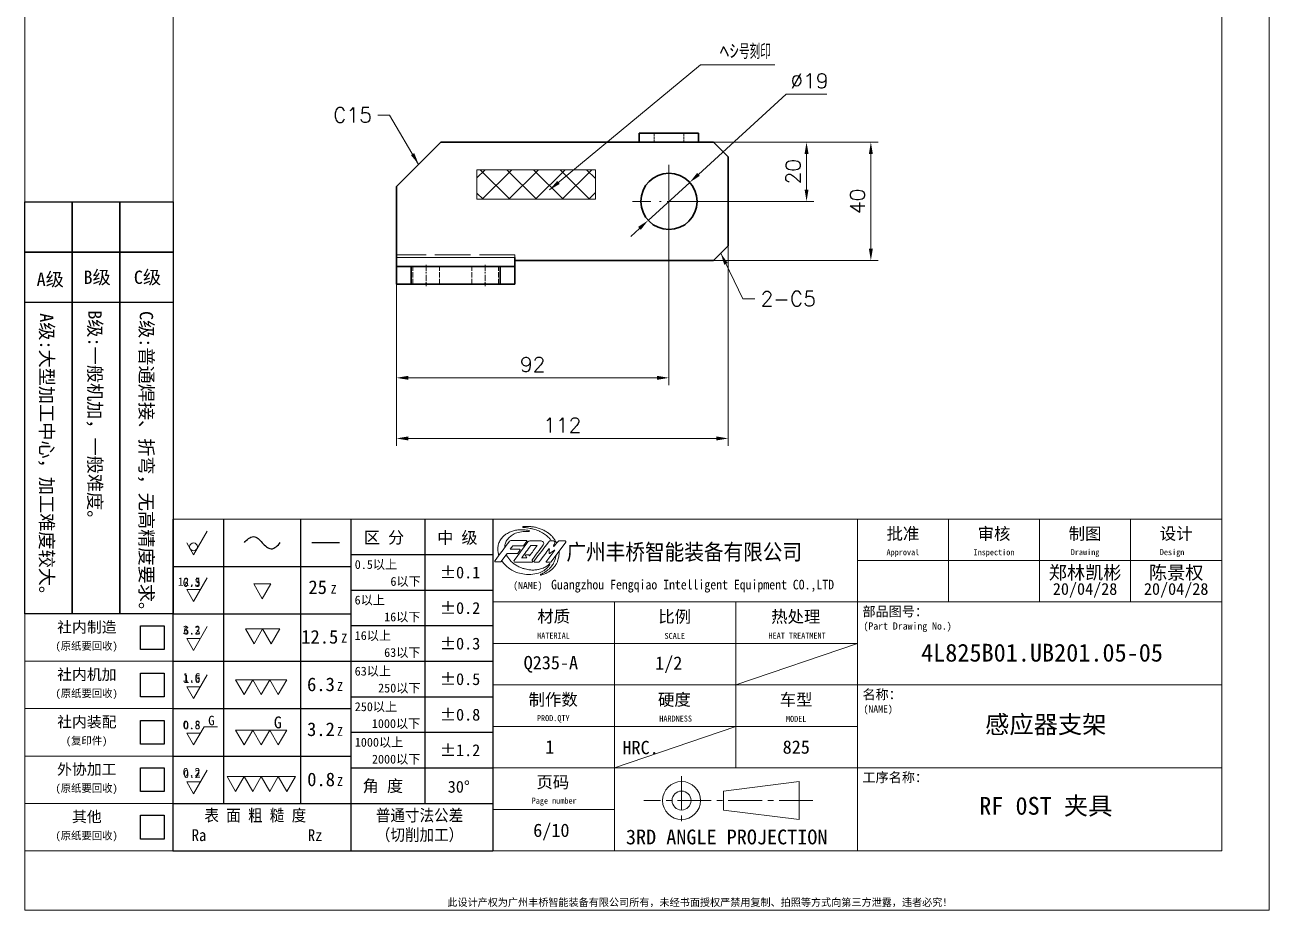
# Model space of a CAD drawing. Header units: millimetres. Extents: x -162325 to -83245, y 277409 to 326486.
# Drawn here: x -156467.3 to -156047.3, y 301295.9 to 301594.7 of the extents above; entities that cross this region are included whole.
import ezdxf
from ezdxf.enums import TextEntityAlignment as Align

# ---------------------------------------------------------------- set-up
doc = ezdxf.new("R2010")
doc.units = ezdxf.units.MM
for name, pattern in [('CENTER2', [28.575, 19.05, -3.175, 3.175, -3.175]), ('DASHDOT', [18.5, 12, -3, 0.5, -3]), ('DASHED', [15, 12, -3]), ('DASHED2', [9.525, 6.35, -3.175])]:
    doc.linetypes.add(name, pattern=pattern)
for name, color, linetype, lineweight in [('\\M+1907D\\M+19867', 130, 'Continuous', 13), ('A4', 3, 'Continuous', 20), ('中心线', 2, 'CENTER2', 13), ('图框', 7, 'Continuous', 20), ('尺寸线', 3, 'Continuous', 13), ('文字', 1, 'Continuous', 13), ('细实线', 4, 'Continuous', 25), ('虚线', 2, 'DASHED2', 25)]:
    doc.layers.add(name, color=color, linetype=linetype, lineweight=lineweight)
doc.layers.add('MARK', color=7, linetype='Continuous')
doc.styles.add('CH-1', font='')
doc.styles.add('MX_NOTE_STANDARD', font='txt.shx', dxfattribs={"bigfont": 'extfont.shx'})
doc.styles.get("Standard").update_dxf_attribs({"font": 'txt', "bigfont": 'gbcbig.shx'})
doc.styles.get('CH-1').set_extended_font_data('SimSun')
doc.dimstyles.new('副本02', dxfattribs={"dimscale": 2, "dimtxt": 2.5, "dimasz": 2, "dimexe": 1.25, "dimexo": 0, "dimgap": 1, "dimtad": 1, "dimdsep": 46, "dimtxsty": 'Standard', "dimcen": 0.5, "dimclrd": 3, "dimclre": 3, "dimclrt": 1, "dimadec": 1, "dimazin": 2, "dimtfac": 1, "dimtmove": 0, "dimatfit": 3, "dimfxl": 0, "dimtolj": 1, "dimlwd": -1, "dimlwe": -1, "dimarcsym": 0})
doc.dimstyles.new('副本02$3', dxfattribs={"dimscale": 2, "dimtxt": 2.5, "dimasz": 2, "dimexe": 1.25, "dimexo": 0, "dimgap": 1, "dimtad": 1, "dimtoh": 1, "dimdsep": 46, "dimtxsty": 'Standard', "dimcen": 0.5, "dimclrd": 3, "dimclre": 3, "dimclrt": 1, "dimadec": 1, "dimazin": 2, "dimtfac": 1, "dimtmove": 0, "dimatfit": 3, "dimfxl": 0, "dimtolj": 1, "dimlwd": -1, "dimlwe": -1, "dimarcsym": 0})

# ---------------------------------------------------------------- blocks, each defined once
blk = doc.blocks.new('A$C34C2392C')
at = {"linetype": 'CENTER2', "ltscale": 0.3}
for p, q in [((-5.53, 4.13), (-5.53, -4.13)), ((16.64, 0), (-11.88, 0))]:
    blk.add_line(p, q, dxfattribs=at)
for p, q in [((1.54, 1.6), (14.34, 3.2)), ((14.34, 3.2), (14.34, -3.2)), ((1.54, -1.6), (1.54, 1.6)), ((14.34, -3.2), (1.54, -1.6))]:
    blk.add_line(p, q)
for radius in [3.2, 1.6]:
    blk.add_arc((-5.53, 0), radius, 0, 359.9894)
blk = doc.blocks.new('A$C67844AE1')
for p, q in [((-492, 112), (0, 112)), ((-246, 112), (-246, -112)), ((-184.5, 112), (-184.5, 56)), ((-123, 112), (-123, 56)), ((-61.5, 112), (-61.5, 56)), ((0, -112), (0, 112)), ((-246, 84), (0, 84)), ((-492, 68), (-492, -112)), ((-492, 68), (-492, -112)), ((-492, -112), (-492, 68)), ((-492, 68), (-492, -112)), ((-492, 68), (-492, -112)), ((-492, 68), (-492, -112)), ((-492, 68), (-492, -112)), ((-492, 68), (-492, -112)), ((-492, 68), (-492, -112)), ((-492, -112), (-492, 68)), ((-492, 68), (-492, -112)), ((-492, 68), (-492, -112)), ((-492, 68), (-492, -112)), ((-492, 68), (-492, -112)), ((-492, 56), (0, 56)), ((-410, 56), (-410, -112)), ((-328, 56), (-328, -56)), ((-492, 28), (-246, 28)), ((-492, 0), (0, 0)), ((-492, -28), (-246, -28)), ((-492, -56), (0, -56)), ((-492, -84), (-410, -84)), ((-492, -112), (0, -112))]:
    blk.add_line(p, q)
at = {"color": 4, "ltscale": 0.5}
for p, q in [((-478.69, 93.94), (-480.4, 91.69)), ((-468.38, 96.54), (-477.68, 84.12)), ((-467.07, 97.19), (-459.37, 97.19)), ((-451.05, 97.21), (-453.64, 97.21)), ((-452.68, 83.09), (-442.89, 96.32)), ((-447.54, 97.19), (-443.33, 97.19)), ((-482.7, 88.42), (-486.55, 83.35)), ((-473.82, 90.78), (-475.13, 88.89)), ((-469.28, 85.77), (-472.57, 85.77)), ((-469.23, 85.85), (-470.11, 87.32)), ((-467.8, 87.76), (-469.94, 87.76)), ((-467.8, 87.76), (-467.42, 87.1)), ((-486.98, 83.13), (-490.13, 83.13)), ((-477.02, 82.81), (-465.96, 82.81)), ((-463.75, 82.81), (-461.35, 82.81))]:
    blk.add_line(p, q, dxfattribs=at)
for centre, radius, start, end in [((-479.96, 96.37), 1.09, 90, 143.21463), ((-478.65, 93.91), 0.0547, 90, 142.95764), ((-471.7, 94.51), 0.547, 270, 322.84702), ((-469.22, 97.24), 0.219, 322.84702, 90), ((-467.07, 95.55), 1.64, 90, 143.17909), ((-466.36, 94.15), 0.0547, 90, 143.28021), ((-462.24, 94.15), 0.0547, 323.81172, 90), ((-459.37, 95.55), 1.64, 323.50405, 90), ((-453.64, 96.66), 0.547, 90, 142.76053), ((-443.33, 96.64), 0.547, 323.51537, 90), ((-490.13, 83.68), 0.547, 143.21463, 270), ((-482.27, 88.08), 0.547, 90, 142.7804), ((-480.35, 91.65), 0.0547, 142.95764, 270), ((-477.02, 83.63), 0.821, 143.17909, 270), ((-472.57, 85.82), 0.0547, 143.28021, 270), ((-469.28, 85.82), 0.0547, 270, 30.87346), ((-467.37, 87.13), 0.0547, 209.84044, 323.81172), ((-454.06, 91.84), 0.137, 354.5829, 143.44023), ((-450.47, 90.95), 0.137, 323.3038, 127.26931), ((-486.98, 83.68), 0.547, 270, 322.7804), ((-463.75, 83.36), 0.547, 142.76053, 270), ((-461.35, 83.63), 0.821, 270, 323.34145), ((-455.78, 83.14), 0.274, 143.38703, 270), ((-453.12, 83.41), 0.547, 270, 323.51537)]:
    blk.add_arc(centre, radius, start, end, dxfattribs=at)
at = {"color": 3, "ltscale": 0.5}
for points, knots in [([(-488.04, 87.39), (-488.26, 88.17), (-488.62, 89.51), (-488.76, 91.4), (-488.68, 92.96), (-488.48, 94.48), (-488, 95.94), (-487.33, 97.33), (-486.52, 98.55), (-485.58, 99.92), (-484.11, 101.17), (-482.08, 102.53), (-479.62, 103.66), (-476.63, 104.53), (-473.49, 104.75), (-470.85, 104.68), (-469.01, 104.49), (-468.06, 104.35), (-467.6, 104.19), (-467.36, 104.11), (-467.38, 103.84), (-467.51, 103.6), (-467.67, 103.59), (-467.75, 103.59)], [0.033361, 0.033361, 0.033361, 0.033361, 0.471833, 0.793856, 1.06763, 1.327784, 1.632518, 1.904259, 2.171672, 2.434164, 2.811787, 3.221221, 3.771763, 4.287691, 4.918993, 5.487196, 5.736969, 5.935719, 6.004988, 6.011363, 6.068145, 6.111246, 6.151841, 6.151841, 6.151841, 6.151841]), ([(-467.75, 103.59), (-468.68, 103.59), (-471.11, 103.61), (-474.79, 103.2), (-478.26, 101.79), (-481.06, 99.79), (-482.97, 97.34), (-484.02, 94.85), (-483.98, 93.42), (-483.93, 92.89)], [0, 0, 0, 0, 0.511401, 1.333961, 2.006207, 2.544799, 3.201133, 3.690752, 3.982461, 3.982461, 3.982461, 3.982461]), ([(-471.87, 106.78), (-471.88, 106.81), (-471.89, 106.89), (-471.08, 106.94), (-470.13, 106.96), (-468.28, 106.92), (-466.29, 106.88), (-463.95, 106.66), (-461.43, 105.9), (-458.86, 105.11), (-456.84, 103.98), (-455.05, 102.78), (-453.35, 101.59), (-451.64, 99.9), (-450.32, 98.09), (-449.42, 96.69), (-449.1, 95.93), (-449.03, 95.74)], [0, 0, 0, 0, 0.013513, 0.041806, 0.340693, 0.661167, 1.001786, 1.450195, 1.93793, 2.441413, 2.919246, 3.201062, 3.624217, 4.053268, 4.510623, 4.853859, 4.962074, 4.962074, 4.962074, 4.962074]), ([(-453.89, 81.8), (-454.16, 81.48), (-455.09, 80.34), (-457.47, 79.09), (-460.29, 78.15), (-463.1, 77.56), (-465.75, 77.56), (-468.2, 77.74), (-470.34, 78.3), (-472.37, 78.87), (-474.59, 79.8), (-476.8, 81.11), (-479.03, 82.63), (-480.66, 84.59), (-482.11, 86.33), (-482.76, 87.47), (-483.04, 87.97)], [0, 0, 0, 0, 0.227272, 0.804496, 1.430419, 1.862632, 2.367125, 2.88024, 3.204387, 3.579335, 4.036384, 4.516387, 4.985288, 5.507707, 5.907232, 6.223175, 6.223175, 6.223175, 6.223175]), ([(-449.38, 87.54), (-449.46, 86.95), (-449.59, 86.05), (-449.95, 84.79), (-450.37, 83.78), (-450.81, 82.63), (-451.45, 81.57), (-452.25, 80.24), (-453.23, 79.21), (-454.33, 78.01), (-455.64, 77.09), (-456.98, 76.11), (-458.35, 75.36), (-459.16, 74.85), (-459.95, 74.68), (-459.94, 74.21), (-459.66, 74.19), (-459.5, 74.17)], [0.004933, 0.004933, 0.004933, 0.004933, 0.333622, 0.498315, 0.724349, 0.934741, 1.17012, 1.401267, 1.780901, 1.94954, 2.292483, 2.648069, 2.865789, 3.139575, 3.199954, 3.253921, 3.331828, 3.331828, 3.331828, 3.331828]), ([(-459.5, 74.17), (-459.15, 74.26), (-457.82, 74.59), (-455.91, 75.45), (-453.81, 76.77), (-452.04, 78.05), (-450.46, 79.78), (-449.21, 81.63), (-448.18, 83.92), (-447.35, 86.77), (-447.31, 89.06), (-447.29, 90.37)], [0, 0, 0, 0, 0.196818, 0.752706, 1.133972, 1.558354, 1.94217, 2.414014, 2.774875, 3.316286, 4.02771, 4.02771, 4.02771, 4.02771]), ([(-486.11, 83.93), (-485.59, 83.17), (-484.11, 80.96), (-480.4, 78.04), (-475.71, 75.67), (-470.4, 74.54), (-465.25, 74.57), (-460.35, 75.58), (-456.79, 77.65), (-454.68, 79.82), (-453.68, 81.05), (-453.44, 81.92), (-453.76, 82.01), (-453.85, 81.87), (-453.89, 81.8)], [0.008574, 0.008574, 0.008574, 0.008574, 0.511088, 1.461558, 2.551285, 3.372869, 4.408758, 5.360341, 6.07413, 6.646139, 6.965728, 7.014048, 7.055407, 7.097199, 7.097199, 7.097199, 7.097199])]:
    blk.add_open_spline(points, degree=3, knots=knots, dxfattribs=at)
blk.add_spline([(-471.87, 106.78), (-471.8, 106.48), (-471.33, 106.32), (-469.95, 106.19), (-468.71, 106.01), (-466.81, 105.67), (-464.7, 105.2), (-462.88, 104.66), (-461.09, 103.98), (-459.43, 103.08), (-457.89, 102.22), (-455.32, 100.34), (-454.15, 99.25), (-453.58, 98.66), (-452.29, 97.2)], degree=3, dxfattribs=at)
at = {"color": 4, "ltscale": 0.5}
for points, knots in [([(-480.84, 97.02), (-480.93, 96.9), (-481.02, 96.78), (-481.12, 96.65), (-484.27, 92.44), (-487.42, 88.22), (-490.57, 84.01)], [-0.084236, -0.084236, -0.084236, -0.084236, 0, 0, 0, 2.885251, 2.885251, 2.885251, 2.885251]), ([(-479.96, 97.46), (-479.82, 97.46), (-479.68, 97.46), (-479.54, 97.46), (-479.54, 97.46), (-479.54, 97.46), (-479.54, 97.46), (-476.38, 97.46), (-473.23, 97.46), (-470.08, 97.46), (-470.08, 97.46), (-470.08, 97.46), (-470.08, 97.46), (-469.79, 97.46), (-469.51, 97.46), (-469.22, 97.46)], [-0.077734, -0.077734, -0.077734, -0.077734, 0, 0, 0, 0, 0, 0, 1.729211, 1.729211, 1.729211, 1.729211, 1.729211, 1.729211, 1.885805, 1.885805, 1.885805, 1.885805]), ([(-471.7, 93.97), (-471.72, 93.97), (-471.75, 93.97), (-471.77, 93.97), (-471.77, 93.97), (-471.77, 93.97), (-471.77, 93.97), (-474.06, 93.97), (-476.36, 93.97), (-478.65, 93.97)], [-0.012966, -0.012966, -0.012966, -0.012966, 0, 0, 0, 0, 0, 0, 1.257183, 1.257183, 1.257183, 1.257183]), ([(-469.05, 97.11), (-469.2, 96.9), (-469.36, 96.7), (-469.52, 96.49), (-469.52, 96.49), (-469.52, 96.49), (-469.52, 96.49), (-470.05, 95.79), (-470.58, 95.09), (-471.11, 94.39), (-471.11, 94.39), (-471.11, 94.39), (-471.11, 94.39), (-471.16, 94.32), (-471.21, 94.25), (-471.26, 94.18)], [-0.1423966, -0.1423966, -0.1423966, -0.1423966, 0, 0, 0, 0, 0, 0, 0.4822707, 0.4822707, 0.4822707, 0.4822707, 0.4822707, 0.4822707, 0.529029, 0.529029, 0.529029, 0.529029]), ([(-454.08, 96.99), (-454.23, 96.79), (-454.39, 96.58), (-454.54, 96.38), (-457.68, 92.25), (-460.82, 88.12), (-463.96, 83.99), (-464.04, 83.89), (-464.11, 83.79), (-464.19, 83.69)], [-0.140102, -0.140102, -0.140102, -0.140102, 0, 0, 0, 2.844058, 2.844058, 2.844058, 2.913465, 2.913465, 2.913465, 2.913465]), ([(-451.05, 97.21), (-450.96, 97.2), (-450.76, 97.2), (-450.41, 97.03), (-450.21, 96.52), (-450.3, 95.87), (-450.55, 95.18), (-450.83, 94.49), (-451, 93.99), (-451.13, 93.7), (-451.11, 93.59), (-450.99, 93.55), (-450.82, 93.63), (-450.49, 93.98), (-449.97, 94.64), (-449.25, 95.48), (-448.57, 96.28), (-447.99, 96.81), (-447.66, 97.09), (-447.54, 97.19)], [0, 0, 0, 0, 0.047379, 0.11361, 0.198731, 0.32589, 0.467244, 0.599055, 0.733672, 0.758899, 0.77069, 0.790267, 0.820293, 0.867992, 1.054564, 1.278066, 1.476304, 1.62487, 1.711224, 1.711224, 1.711224, 1.711224]), ([(-469.94, 87.76), (-469.98, 87.77), (-470.04, 87.77), (-470.11, 87.72), (-470.16, 87.66), (-470.17, 87.58), (-470.16, 87.49), (-470.14, 87.4), (-470.13, 87.35), (-470.11, 87.32)], [0, 0, 0, 0, 0.0189462, 0.0330559, 0.0436533, 0.0575788, 0.0766083, 0.0956988, 0.1082528, 0.1082528, 0.1082528, 0.1082528]), ([(-456, 83.3), (-455.85, 83.49), (-455.71, 83.69), (-455.56, 83.88), (-455.56, 83.88), (-455.56, 83.88), (-455.56, 83.88), (-453.83, 86.21), (-452.09, 88.54), (-450.36, 90.87)], [-0.132838, -0.132838, -0.132838, -0.132838, 0, 0, 0, 0, 0, 0, 1.591518, 1.591518, 1.591518, 1.591518])]:
    blk.add_open_spline(points, degree=3, knots=knots, dxfattribs=at)
for points in [[(-466.4, 94.18), (-468.47, 91.41), (-470.54, 88.63), (-472.61, 85.86)], [(-462.19, 94.12), (-463.9, 91.78), (-465.62, 89.44), (-467.33, 87.1)], [(-466.36, 94.2), (-464.99, 94.2), (-463.61, 94.2), (-462.24, 94.2)], [(-458.05, 94.58), (-460.57, 91.18), (-463.09, 87.78), (-465.6, 84.38)], [(-476.05, 88.63), (-478.12, 88.63), (-480.19, 88.63), (-482.27, 88.63)], [(-474.4, 91.6), (-476.39, 91.6), (-478.37, 91.6), (-480.35, 91.6)], [(-454.17, 91.93), (-456.01, 89.44), (-457.9, 86.89), (-460.7, 83.14)], [(-454.14, 89.56), (-454.07, 90.32), (-454, 91.07), (-453.92, 91.83)], [(-453.14, 89.09), (-452.28, 89.74), (-451.41, 90.4), (-450.55, 91.06)], [(-455.78, 82.86), (-454.89, 82.86), (-454, 82.86), (-453.12, 82.86)]]:
    blk.add_open_spline(points, degree=3, dxfattribs=at)
for points in [[(-476.05, 88.63), (-475.64, 88.63), (-475.39, 88.67), (-475.28, 88.75), (-475.13, 88.89)], [(-473.82, 90.78), (-473.73, 90.98), (-473.72, 91.25), (-473.81, 91.45), (-473.97, 91.55), (-474.16, 91.58), (-474.4, 91.6)], [(-465.6, 84.38), (-465.63, 84.34), (-465.63, 84.25), (-465.53, 84.03), (-465.37, 83.78), (-465.15, 83.42), (-465.08, 83.29), (-465.14, 83.12), (-465.4, 82.96), (-465.69, 82.87), (-465.96, 82.81)], [(-454.14, 89.56), (-454.15, 89.22), (-454.12, 88.97), (-453.96, 88.83), (-453.76, 88.76), (-453.62, 88.78), (-453.43, 88.86), (-453.14, 89.09)]]:
    blk.add_spline(points, degree=3, dxfattribs=at)
at = {"layer": '细实线', "color": 0, "linetype": 'Continuous'}
for p, q in [((-492, 112), (-492, 56)), ((-492, 68), (-492, -112)), ((-492, 68), (-492, -112)), ((-492, 68), (-492, -112))]:
    blk.add_line(p, q, dxfattribs=at)
at = {"lineweight": 35, "xscale": 4, "yscale": 4, "zscale": 4}
blk.add_blockref('A$C34C2392C', (-342.56, -78.03), dxfattribs=at)
at = {"style": 'CH-1'}
for s, height, p in [('批准', 8.111, (-215.25, 102.29)), ('审核', 8.111, (-153.75, 102.29)), ('制图', 8.111, (-92.25, 102.29)), ('设计', 8.111, (-30.75, 102.29)), ('Approval', 4.055, (-215.25, 89.12)), ('Inspection', 4.055, (-153.75, 89.12)), ('Drawing', 4.055, (-92.25, 89.12)), ('Design  ', 4.055, (-30.75, 89.12)), ('比例', 8.111, (-369.33, 46.29)), ('MATERIAL', 4.056, (-451.13, 33.33)), ('SCALE', 4.055, (-369.28, 33.12)), ('制作数', 8.111, (-451.33, -9.71)), ('车型', 8.111, (-287.33, -9.71)), ('PROD.QTY', 4.055, (-451.28, -22.88)), ('MODEL', 4.055, (-287.28, -22.88)), ('3RD ANGLE PROJECTION', 10, (-334.19, -102.63))]:
    blk.add_text(s, height=height, dxfattribs=at).set_placement(p, align=Align.MIDDLE)
at = {"lineweight": 35, "style": 'CH-1'}
for s, height, p in [('(NAME)', 4.868, (-478.38, 64.74)), ('部品图号：', 6.489, (-242.53, 46.37)), ('(Part Drawing No.)', 4.8676, (-241.87, 37.35)), ('名称：', 6.489, (-242.53, -9.63)), ('(NAME)', 4.868, (-241.87, -18.65)), ('工序名称：', 6.489, (-242.53, -65.63))]:
    blk.add_text(s, height=height, dxfattribs=at).set_placement(p)
at = {"style": 'CH-1'}
blk.add_text('材质', height=8.111, dxfattribs=at).set_placement((-462.11, 42.24))
at = {"lineweight": 35, "style": 'CH-1'}
for s, height, p in [('热处理', 8.111, (-287.56, 46.27)), ('HEAT TREATMENT', 4.0553, (-286.66, 33.32)), ('硬度', 8.111, (-369.56, -9.73)), ('HARDNESS', 4.055, (-368.66, -22.68)), ('HRC.', 9, (-392.33, -42.26, -1000.32)), ('页码', 8.111, (-451.56, -65.73)), ('Page number', 4.0553, (-450.66, -78.68))]:
    blk.add_text(s, height=height, dxfattribs=at).set_placement(p, align=Align.MIDDLE)
at = {"layer": 'MARK', "style": 'CH-1', "width": 0.9}
blk.add_text('广州丰桥智能装备有限公司', height=10.8, dxfattribs=at).set_placement((-442.41, 84.37))
at = {"layer": 'MARK', "insert": (-452.72, 70.99), "char_height": 6.5, "width": 556.9513, "attachment_point": 1, "style": 'CH-1'}
blk.add_mtext('{\\W0.9;Guangzhou Fengqiao Intelligent Equipment CO.,LTD}', dxfattribs=at)
blk = doc.blocks.new('A$C32AF00EF')
for p, q in [((0, 0), (2.89, 5)), ((-1.44, 2.5), (0, 0))]:
    blk.add_line(p, q)
blk.add_circle((0, 1.67), 0.833)
blk = doc.blocks.new('A$C553B2148')
for p, q in [((1.44, 0), (-1.44, 0)), ((-1.44, 0), (0, -2.5)), ((0, -2.5), (2.89, 2.5))]:
    blk.add_line(p, q)
at = {"style": 'MX_NOTE_STANDARD'}
blk.add_attdef('12.5', text='', height=1.75, dxfattribs=at).set_placement((1.44, 0.28), align=Align.BOTTOM_RIGHT)
blk = doc.blocks.new('A$C1377093C')
for p, q in [((0, 0), (-1.44, 2.5)), ((-1.44, 2.5), (1.44, 2.5)), ((1.44, 2.5), (0, 0))]:
    blk.add_line(p, q)
blk = doc.blocks.new('A$C6D2D6B6B')
for p, q in [((0, 0), (-1.44, 2.5)), ((-1.44, 2.5), (1.44, 2.5)), ((1.44, 2.5), (0, 0)), ((1.44, 2.5), (4.33, 2.5)), ((2.89, 0), (1.44, 2.5)), ((4.33, 2.5), (2.89, 0))]:
    blk.add_line(p, q)
blk = doc.blocks.new('A$C62DD302B')
for p, q in [((-2.89, 0), (-4.33, 2.5)), ((-4.33, 2.5), (-1.44, 2.5)), ((-1.44, 2.5), (-2.89, 0)), ((-1.44, 2.5), (1.44, 2.5)), ((0, 0), (-1.44, 2.5)), ((1.44, 2.5), (0, 0)), ((2.89, 0), (1.44, 2.5)), ((1.44, 2.5), (4.33, 2.5)), ((4.33, 2.5), (2.89, 0))]:
    blk.add_line(p, q)
blk = doc.blocks.new('A$C077E39D2')
for p, q in [((-4.33, -2.5), (-5.77, 0)), ((-5.77, 0), (-2.89, 0)), ((-2.89, 0), (-4.33, -2.5)), ((-2.89, 0), (0, 0)), ((-1.44, -2.5), (-2.89, 0)), ((0, 0), (-1.44, -2.5)), ((1.44, -2.5), (0, 0)), ((0, 0), (2.89, 0)), ((2.89, 0), (1.44, -2.5)), ((4.33, -2.5), (2.89, 0)), ((2.89, 0), (5.77, 0)), ((5.77, 0), (4.33, -2.5))]:
    blk.add_line(p, q)
blk = doc.blocks.new('A$C09D43E00')
for p, q in [((0, 0), (1.78, 3.08)), ((1.78, 3.08), (4.07, 3.08)), ((1.15, 2), (-1.15, 2)), ((-1.15, 2), (0, 0))]:
    blk.add_line(p, q)
at = {"style": 'MX_NOTE_STANDARD'}
blk.add_attdef('12.5', text='', height=1.4, dxfattribs=at).set_placement((1.15, 2.22), align=Align.BOTTOM_RIGHT)
at = {"layer": '细实线', "color": 0, "style": 'CH-1'}
blk.add_text('G', height=1.6, dxfattribs=at).set_placement((2.47, 3.33))
blk = doc.blocks.new('A$C339E5D7D')
for p, q in [((-2.89, 0), (-4.33, 2.5)), ((-4.33, 2.5), (-1.44, 2.5)), ((-1.44, 2.5), (-2.89, 0)), ((-1.44, 2.5), (1.44, 2.5)), ((0, 0), (-1.44, 2.5)), ((1.44, 2.5), (0, 0)), ((2.89, 0), (1.44, 2.5)), ((1.44, 2.5), (4.33, 2.5)), ((4.33, 2.5), (2.89, 0))]:
    blk.add_line(p, q)
at = {"layer": '细实线', "color": 0, "style": 'CH-1'}
blk.add_text('G', height=2, dxfattribs=at).set_placement((2.13, 2.81))
blk = doc.blocks.new('54')
for p, q in [((5360.79, 6053.19), (5468.79, 6053.19)), ((5468.79, 6047.19), (5468.79, 5957.19)), ((5468.79, 6047.19), (5468.79, 5957.19)), ((5468.79, 5957.19), (5468.79, 6047.19)), ((5468.79, 6047.19), (5468.79, 5957.19)), ((5468.79, 6047.19), (5468.79, 5957.19)), ((5468.79, 6047.19), (5468.79, 5957.19)), ((5468.79, 6047.19), (5468.79, 5957.19)), ((5468.79, 6047.19), (5468.79, 5957.19)), ((5468.79, 6047.19), (5468.79, 5957.19)), ((5468.79, 5957.19), (5468.79, 6047.19)), ((5468.79, 6047.19), (5468.79, 5957.19)), ((5468.79, 6047.19), (5468.79, 5957.19)), ((5468.79, 6047.19), (5468.79, 5957.19)), ((5468.79, 6047.19), (5468.79, 5957.19))]:
    blk.add_line(p, q)
at = {"layer": '细实线', "color": 0, "linetype": 'Continuous'}
for p, q in [((5360.79, 6053.19), (5360.79, 5941.19)), ((5377.79, 6053.19), (5377.79, 5957.19)), ((5403.79, 6053.19), (5403.79, 5957.19)), ((5420.79, 6053.19), (5420.79, 5941.19)), ((5445.79, 6053.19), (5445.79, 5957.19)), ((5468.79, 6053.19), (5468.79, 5941.19)), ((5407.7, 6045.29), (5417.04, 6045.29)), ((5468.79, 6047.19), (5468.79, 5957.19)), ((5468.79, 6047.19), (5468.79, 5957.19)), ((5468.79, 6047.19), (5468.79, 5957.19)), ((5420.79, 6041.19), (5468.79, 6041.19)), ((5360.79, 6037.19), (5420.79, 6037.19)), ((5420.79, 6029.19), (5468.79, 6029.19)), ((5360.79, 6021.19), (5420.79, 6021.19)), ((5420.79, 6017.19), (5468.79, 6017.19)), ((5360.79, 6005.19), (5420.79, 6005.19)), ((5420.79, 6005.19), (5468.79, 6005.19)), ((5420.79, 5993.19), (5468.79, 5993.19)), ((5360.79, 5989.19), (5420.79, 5989.19)), ((5420.79, 5981.19), (5468.79, 5981.19)), ((5360.79, 5973.19), (5420.79, 5973.19)), ((5420.79, 5969.19), (5468.79, 5969.19)), ((5360.79, 5957.19), (5468.79, 5957.19)), ((5360.79, 5957.19), (5468.79, 5957.19)), ((5360.79, 5941.19), (5468.79, 5941.19))]:
    blk.add_line(p, q, dxfattribs=at)
at = {"layer": '细实线', "color": 0, "linetype": 'Continuous', "start_tangent": (0.606347, 0.7952), "end_tangent": (0.584547, 0.81136)}
blk.add_spline([(5384.88, 6045.23), (5386.3, 6046.61), (5387.98, 6047.24), (5389.51, 6046.59), (5390.93, 6045.19), (5392.37, 6043.78), (5393.91, 6043.13), (5395.61, 6043.82), (5397.01, 6045.27)], degree=3, dxfattribs=at)
for name, p, xscale, yscale, zscale in [('A$C32AF00EF', (5367.73, 6041.13), 1.600000000000364, 1.600000000000364, 1.600000000000364), ('A$C1377093C', (5390.94, 6026.26), 2, 2, 2), ('A$C6D2D6B6B', (5388.15, 6011.08), 2, 2, 2), ('A$C62DD302B', (5390.57, 5993.94), 2, 2, 2), ('A$C077E39D2', (5390.57, 5966.26), 2, 2, 2)]:
    blk.add_blockref(name, p, dxfattribs=dict(xscale=xscale, yscale=yscale, zscale=zscale))
ref = blk.add_blockref('A$C553B2148', (5367.73, 6029.35), dxfattribs=dict(xscale=1.600000000000364, yscale=1.600000000000364, zscale=1.600000000000364))
ref.add_attrib('12.5', '12.5', dxfattribs={"height": 2.8, "style": 'CH-1'}).set_placement((5370.04, 6029.8), align=Align.BOTTOM_RIGHT)
ref = blk.add_blockref('A$C553B2148', (5367.73, 6012.86), dxfattribs=dict(xscale=1.600000000000364, yscale=1.600000000000364, zscale=1.600000000000364))
ref.add_attrib('12.5', '6.3', dxfattribs={"height": 2.8, "style": 'CH-1'}).set_placement((5370.04, 6013.31), align=Align.BOTTOM_RIGHT)
ref = blk.add_blockref('A$C553B2148', (5367.73, 5996.56), dxfattribs=dict(xscale=1.600000000000364, yscale=1.600000000000364, zscale=1.600000000000364))
ref.add_attrib('12.5', '1.6', dxfattribs={"height": 2.8, "style": 'CH-1'}).set_placement((5370.04, 5997.01), align=Align.BOTTOM_RIGHT)
at = {"lineweight": 35}
ref = blk.add_blockref('A$C09D43E00', (5367.73, 5976.92), dxfattribs=dict(at, xscale=2, yscale=2, zscale=2))
ref.add_attrib('12.5', '0.8', dxfattribs={"height": 2.8, "style": 'CH-1'}).set_placement((5370.04, 5981.37), align=Align.BOTTOM_RIGHT)
at = {"lineweight": 35, "xscale": 2, "yscale": 2, "zscale": 2}
blk.add_blockref('A$C339E5D7D', (5390.57, 5976.92), dxfattribs=at)
ref = blk.add_blockref('A$C553B2148', (5367.73, 5964.47), dxfattribs=dict(xscale=1.600000000000364, yscale=1.600000000000364, zscale=1.600000000000364))
ref.add_attrib('12.5', '0.2', dxfattribs={"height": 2.8, "style": 'CH-1'}).set_placement((5370.04, 5964.92), align=Align.BOTTOM_RIGHT)
at = {"style": 'CH-1', "width": 0.9}
for s, p in [('表 面 粗 糙 度', (5388.59, 5953.25)), ('普通寸法公差', (5444.02, 5953.25)), ('Ra              Rz', (5389.17, 5946.45)), ('（切削加工）', (5444.02, 5946.67))]:
    blk.add_text(s, height=4, dxfattribs=at).set_placement(p, align=Align.MIDDLE)
at = {"layer": '细实线', "color": 0, "style": 'CH-1'}
for s, height, p in [('区 分', 4, (5432.03, 6046.97)), ('中 级', 4, (5456.79, 6046.97)), ('0.5以上', 3, (5429.3, 6037.89)), ('6以下', 3, (5439.3, 6032.14)), ('6以上', 3, (5427.22, 6025.89)), ('16以下', 3, (5438.2, 6020.14)), ('16以上', 3, (5428.26, 6013.89)), ('63以下', 3, (5438.2, 6008.14)), ('63以上', 3, (5428.26, 6001.89)), ('250以下', 3, (5437.19, 5996.14)), ('250以上', 3, (5429.3, 5989.89)), ('1000以下', 3, (5436.08, 5984.14)), ('1000以上', 3, (5430.33, 5977.89)), ('2000以下', 3, (5436.13, 5972.14)), ('角 度', 4, (5431.63, 5963.15))]:
    blk.add_text(s, height=height, dxfattribs=at).set_placement(p, align=Align.MIDDLE)
for s, height, p in [('%%P0.1', 4, (5450.91, 6033.15)), ('6.3', 2.944, (5364.07, 6030.28)), ('25', 4.6, (5406.51, 6027.88)), ('Z', 3, (5414, 6027.96)), ('%%P0.2', 4, (5450.91, 6021.15)), ('3.2', 2.944, (5364.07, 6014.28)), ('12.5', 4.6, (5404.08, 6011.13)), ('Z', 3, (5417.58, 6011.47)), ('%%P0.3', 4, (5450.91, 6009.15)), ('1.6', 2.944, (5364.07, 5998.28)), ('6.3', 4.6, (5406.05, 5995.09)), ('Z', 3, (5416.15, 5995.17)), ('%%P0.5', 4, (5450.91, 5997.15)), ('%%P0.8', 4, (5450.91, 5985.15)), ('0.8', 2.944, (5364.07, 5982.28)), ('3.2', 4.6, (5406.05, 5979.93)), ('Z', 3, (5416.15, 5980.01)), ('%%P1.2', 4, (5450.91, 5973.15)), ('0.2', 2.944, (5364.07, 5966.28)), ('0.8', 4.6, (5406.1, 5963)), ('Z', 3, (5416.15, 5963.08)), ('30°', 4, (5453.55, 5960.81))]:
    blk.add_text(s, height=height, dxfattribs=at).set_placement(p)
blk = doc.blocks.new('fenlei')
at = {"layer": '图框'}
for points in [[(-25, 32), (0, 32), (0, 40), (-25, 40)], [(-25, 24), (0, 24), (0, 32), (-25, 32)], [(-25, 16), (0, 16), (0, 24), (-25, 24)], [(-25, 8), (0, 8), (0, 16), (-25, 16)], [(-25, 0), (0, 0), (0, 8), (-25, 8)]]:
    blk.add_lwpolyline(points, close=True, dxfattribs=at)
at = {"layer": '细实线'}
for points in [[(-5.5, 38), (-1.5, 38), (-1.5, 34), (-5.5, 34)], [(-5.5, 30), (-1.5, 30), (-1.5, 26), (-5.5, 26)], [(-5.5, 22), (-1.5, 22), (-1.5, 18), (-5.5, 18)], [(-5.5, 14), (-1.5, 14), (-1.5, 10), (-5.5, 10)], [(-5.5, 6), (-1.5, 6), (-1.5, 2), (-5.5, 2)]]:
    blk.add_lwpolyline(points, close=True, dxfattribs=at)
at = {"style": 'CH-1'}
for s, height, p in [('社内制造', 1.836, (-14.54, 37.8)), ('(原纸要回收)', 1.285, (-14.58, 34.52)), ('社内机加', 1.836, (-14.54, 29.8)), ('(原纸要回收)', 1.285, (-14.58, 26.52)), ('社内装配', 1.836, (-14.54, 21.8)), ('(复印件)', 1.285, (-14.58, 18.52)), ('外协加工', 1.836, (-14.54, 13.8)), ('(原纸要回收)', 1.285, (-14.58, 10.52)), ('其他', 1.836, (-14.54, 5.8)), ('(原纸要回收)', 1.285, (-14.58, 2.52))]:
    blk.add_text(s, height=height, dxfattribs=at).set_placement(p, align=Align.MIDDLE)
blk = doc.blocks.new('机加分类')
at = {"layer": '细实线'}
for p, q in [((-94, -8.5), (-94, 0)), ((-94, 0), (-86, 0)), ((-86, -8.5), (-86, 0)), ((-86, 0), (-78, 0)), ((-86, 0), (-86, -8.5)), ((-78, -8.5), (-78, 0)), ((-78, 0), (-69, 0)), ((-78, 0), (-78, -8.5)), ((-69, 0), (-69, -8.5)), ((-86, -8.5), (-94, -8.5)), ((-94, -17), (-94, -8.5)), ((-94, -8.5), (-86, -8.5)), ((-78, -8.5), (-86, -8.5)), ((-86, -17), (-86, -8.5)), ((-86, -8.5), (-78, -8.5)), ((-86, -8.5), (-86, -17)), ((-69, -8.5), (-78, -8.5)), ((-78, -17), (-78, -8.5)), ((-78, -8.5), (-69, -8.5)), ((-78, -8.5), (-78, -17)), ((-69, -8.5), (-69, -17)), ((-86, -17), (-94, -17)), ((-94, -69.55), (-94, -17)), ((-78, -17), (-86, -17)), ((-86, -69.55), (-86, -17)), ((-86, -17), (-86, -69.55)), ((-69, -17), (-78, -17)), ((-78, -69.55), (-78, -17)), ((-78, -17), (-78, -69.55)), ((-69, -17), (-69, -69.55)), ((-86, -69.55), (-94, -69.55)), ((-78, -69.55), (-86, -69.55)), ((-69, -69.55), (-78, -69.55))]:
    blk.add_line(p, q, dxfattribs=at)
at = {"layer": '文字', "color": 1, "linetype": 'Continuous', "style": 'CH-1'}
blk.add_text('A级', height=2.25, dxfattribs=at).set_placement((-89.72, -14.22, -250.08), align=Align.CENTER)
for s, p in [('B级', (-81.81, -12.71, -250.08)), ('C级', (-73.31, -12.71, -250.08))]:
    blk.add_text(s, height=2.25, dxfattribs=at).set_placement(p, align=Align.MIDDLE)
for s, p in [('A级:大型加工中心，加工难度较大。', (-90.3, -43.36)), ('B级:一般机加，一般难度。', (-82.16, -36.72)), ('C级:普通焊接、折弯，无高精度要求。', (-73.47, -44.53))]:
    blk.add_text(s, height=2.25, rotation=270, dxfattribs=at).set_placement(p, align=Align.MIDDLE)
blk = doc.blocks.new('1比1 竖框')
at = {"layer": '图框'}
for p, q in [((0, 0), (0, 297)), ((210, 297), (210, 0)), ((25, 10), (25, 289)), ((202, 289), (202, 10)), ((30.07, 10), (202, 10)), ((210, 0), (0, 0))]:
    blk.add_line(p, q, dxfattribs=at)
blk.add_blockref('机加分类', (94, 119.55))
for name, p, xscale, yscale, zscale in [('54', (-2655.4, -2960.59), 0.5, 0.5, 0.5), ('A$C67844AE1', (202, 38), 0.25, 0.25, 0.25)]:
    blk.add_blockref(name, p, dxfattribs=dict(at, xscale=xscale, yscale=yscale, zscale=zscale))
blk.add_blockref('fenlei', (25, 10), dxfattribs=at)
at = {"layer": '图框', "insert": (113.5, 0.5), "char_height": 1.25, "width": 177, "attachment_point": 8}
blk.add_mtext('{\\fSimSun|b1|i0|c134|p2;此设计产权为广州丰桥智能装备有限公司所有，未经书面授权严禁用复制、拍照等方式向第三方泄露，违者必究!}', dxfattribs=at)
blk = doc.blocks.new('*D380')
at = {"layer": 'Defpoints', "color": 0, "transparency": 16777216}
for p in [(-156229.9, 301535.16), (-156341.9, 301528.16), (-156229.9, 301455.14)]:
    blk.add_point(p, dxfattribs=at)
at = {"layer": '尺寸线', "color": 3, "transparency": 16777216}
for p, q in [((-156229.9, 301535.16), (-156229.9, 301452.64)), ((-156341.9, 301528.16), (-156341.9, 301452.64)), ((-156337.9, 301455.14), (-156233.9, 301455.14))]:
    blk.add_line(p, q, dxfattribs=at)
for points in [[(-156337.9, 301455.81), (-156337.9, 301454.47), (-156341.9, 301455.14)], [(-156233.9, 301455.81), (-156233.9, 301454.47), (-156229.9, 301455.14)]]:
    blk.add_solid(points, dxfattribs=at)
at = {"layer": '尺寸线', "color": 1, "transparency": 16777216, "insert": (-156285.9, 301459.64), "char_height": 5, "attachment_point": 5}
blk.add_mtext('\\A1;112', dxfattribs=at)
blk = doc.blocks.new('*D381')
at = {"layer": 'Defpoints', "color": 0, "transparency": 16777216}
for p in [(-156249.9, 301535.16), (-156341.9, 301532.16), (-156341.9, 301475.6)]:
    blk.add_point(p, dxfattribs=at)
at = {"layer": '尺寸线', "color": 3, "transparency": 16777216}
for p, q in [((-156249.9, 301535.16), (-156249.9, 301473.1)), ((-156341.9, 301532.16), (-156341.9, 301473.1)), ((-156253.9, 301475.6), (-156337.9, 301475.6))]:
    blk.add_line(p, q, dxfattribs=at)
for points in [[(-156337.9, 301476.27), (-156337.9, 301474.94), (-156341.9, 301475.6)], [(-156253.9, 301476.27), (-156253.9, 301474.94), (-156249.9, 301475.6)]]:
    blk.add_solid(points, dxfattribs=at)
at = {"layer": '尺寸线', "color": 1, "transparency": 16777216, "insert": (-156295.9, 301480.1), "char_height": 5, "attachment_point": 5}
blk.add_mtext('\\A1;92', dxfattribs=at)
blk = doc.blocks.new('*D382')
at = {"layer": 'Defpoints', "color": 0, "transparency": 16777216}
for p in [(-156284.87, 301555.16), (-156203.46, 301555.16), (-156250.53, 301535.16)]:
    blk.add_point(p, dxfattribs=at)
at = {"layer": '尺寸线', "color": 3, "transparency": 16777216}
for p, q in [((-156284.87, 301555.16), (-156200.96, 301555.16)), ((-156203.46, 301539.16), (-156203.46, 301551.16)), ((-156250.53, 301535.16), (-156200.96, 301535.16))]:
    blk.add_line(p, q, dxfattribs=at)
for points in [[(-156204.12, 301551.16), (-156202.79, 301551.16), (-156203.46, 301555.16)], [(-156204.12, 301539.16), (-156202.79, 301539.16), (-156203.46, 301535.16)]]:
    blk.add_solid(points, dxfattribs=at)
at = {"layer": '尺寸线', "color": 1, "transparency": 16777216, "insert": (-156207.96, 301545.16), "char_height": 5, "attachment_point": 5, "rotation": 90}
blk.add_mtext('\\A1;20', dxfattribs=at)
blk = doc.blocks.new('*D383')
at = {"layer": 'Defpoints', "color": 0, "transparency": 16777216}
for p in [(-156275.48, 301555.16), (-156181.75, 301555.16), (-156244.81, 301515.16)]:
    blk.add_point(p, dxfattribs=at)
at = {"layer": '尺寸线', "color": 3, "transparency": 16777216}
for p, q in [((-156275.48, 301555.16), (-156179.25, 301555.16)), ((-156181.75, 301519.16), (-156181.75, 301551.16)), ((-156244.81, 301515.16), (-156179.25, 301515.16))]:
    blk.add_line(p, q, dxfattribs=at)
for points in [[(-156182.41, 301551.16), (-156181.08, 301551.16), (-156181.75, 301555.16)], [(-156182.41, 301519.16), (-156181.08, 301519.16), (-156181.75, 301515.16)]]:
    blk.add_solid(points, dxfattribs=at)
at = {"layer": '尺寸线', "color": 1, "transparency": 16777216, "insert": (-156186.25, 301535.16), "char_height": 5, "attachment_point": 5, "rotation": 90}
blk.add_mtext('\\A1;40', dxfattribs=at)
blk = doc.blocks.new('*D384')
at = {"layer": 'Defpoints', "color": 0, "transparency": 16777216}
for p in [(-156242.89, 301541.57), (-156256.92, 301528.75)]:
    blk.add_point(p, dxfattribs=at)
at = {"layer": '尺寸线', "color": 3, "transparency": 16777216}
for p, q in [((-156210.3, 301571.35), (-156239.94, 301544.27)), ((-156196.63, 301571.35), (-156210.3, 301571.35)), ((-156256.92, 301528.75), (-156242.89, 301541.57)), ((-156259.87, 301526.05), (-156262.82, 301523.36))]:
    blk.add_line(p, q, dxfattribs=at)
for points in [[(-156240.39, 301544.76), (-156239.49, 301543.77), (-156242.89, 301541.57)], [(-156260.32, 301526.55), (-156259.42, 301525.56), (-156256.92, 301528.75)]]:
    blk.add_solid(points, dxfattribs=at)
at = {"layer": '尺寸线', "color": 1, "transparency": 16777216, "insert": (-156202.47, 301575.85), "char_height": 5, "attachment_point": 5}
blk.add_mtext('\\A1;∅19', dxfattribs=at)
blk = doc.blocks.new('图号刻印')
at = {"layer": '尺寸线'}
h = blk.add_hatch(dxfattribs=at)
h.set_pattern_fill('ANSI37', color=4)
h.set_pattern_definition([(45, (-10658.534, -906.269), (-2.245064, 2.245064), []), (135, (-10658.534, -906.269), (-2.245064, -2.245064), [])])
h.paths.add_polyline_path([(20, -5), (20, 0), (0, 0), (0, -5)])
at = {"layer": '\\M+1907D\\M+19867'}
for p, q in [((0, 0), (0, -5)), ((20, 0), (0, 0)), ((20, -5), (20, 0)), ((0, -5), (20, -5))]:
    blk.add_line(p, q, dxfattribs=at)

msp = doc.modelspace()

# ---------------------------------------------------------------- linework, layer by layer
at = {"color": 7, "lineweight": 35}
for p, q in [((-156259.904, 301558.16), (-156259.904, 301555.16)), ((-156239.904, 301558.16), (-156259.904, 301558.16)), ((-156239.904, 301558.16), (-156239.904, 301555.16)), ((-156341.904, 301540.16), (-156326.904, 301555.16)), ((-156301.904, 301555.16), (-156326.904, 301555.16)), ((-156301.904, 301555.16), (-156234.904, 301555.16)), ((-156229.904, 301550.16), (-156234.904, 301555.16)), ((-156229.904, 301520.16), (-156229.904, 301550.16)), ((-156341.904, 301516.16), (-156341.904, 301540.16)), ((-156229.904, 301520.16), (-156234.904, 301515.16)), ((-156341.904, 301516.16), (-156341.904, 301513.16)), ((-156301.904, 301513.16), (-156301.904, 301516.16)), ((-156234.904, 301515.16), (-156301.904, 301515.16)), ((-156341.904, 301513.16), (-156336.904, 301513.16)), ((-156341.904, 301513.16), (-156341.904, 301507.16)), ((-156336.904, 301513.16), (-156306.904, 301513.16)), ((-156336.904, 301513.16), (-156336.904, 301507.16)), ((-156301.904, 301513.16), (-156306.904, 301513.16)), ((-156306.904, 301513.16), (-156306.904, 301507.16)), ((-156301.904, 301513.16), (-156301.904, 301507.16)), ((-156341.904, 301507.16), (-156336.904, 301507.16)), ((-156336.904, 301507.16), (-156306.904, 301507.16)), ((-156301.904, 301507.16), (-156306.904, 301507.16))]:
    msp.add_line(p, q, dxfattribs=at)
at = {"color": 7, "lineweight": 13}
msp.add_line((-156301.904, 301516.16), (-156341.904, 301516.16), dxfattribs=at)
at = {"color": 7, "lineweight": 35}
msp.add_circle((-156249.904, 301535.16), 9.5, dxfattribs=at)
at = {"layer": 'A4'}
msp.add_lwpolyline([(-156467.315, 301889.939), (-156047.315, 301889.939), (-156047.315, 301295.939), (-156467.315, 301295.939)], close=True, dxfattribs=at)
at = {"layer": '中心线', "linetype": 'DASHDOT', "lineweight": 13}
for p, q in [((-156249.904, 301547.51), (-156249.904, 301522.81)), ((-156237.554, 301535.16), (-156262.254, 301535.16))]:
    msp.add_line(p, q, dxfattribs=at)
at = {"layer": '中心线', "linetype": 'DASHDOT', "lineweight": 13, "ltscale": 0.180017}
for p, q in [((-156331.904, 301513.76), (-156331.904, 301506.56)), ((-156311.904, 301513.76), (-156311.904, 301506.56))]:
    msp.add_line(p, q, dxfattribs=at)
at = {"layer": '尺寸线'}
for p, q in [((-156227.315, 301371.939), (-156186.315, 301385.939)), ((-156268.315, 301343.939), (-156227.315, 301357.939))]:
    msp.add_line(p, q, dxfattribs=at)
at = {"layer": '虚线', "linetype": 'DASHED', "lineweight": 13, "ltscale": 0.075}
for p, q in [((-156254.904, 301558.16), (-156254.904, 301555.16)), ((-156244.904, 301558.16), (-156244.904, 301555.16))]:
    msp.add_line(p, q, dxfattribs=at)
at = {"layer": '虚线', "linetype": 'DASHED', "lineweight": 13}
for p, q in [((-156239.904, 301555.16), (-156259.904, 301555.16)), ((-156301.904, 301517.16), (-156341.904, 301517.16))]:
    msp.add_line(p, q, dxfattribs=at)
at = {"layer": '虚线', "linetype": 'DASHED', "lineweight": 13, "ltscale": 0.05}
msp.add_line((-156301.904, 301515.16), (-156301.904, 301517.16), dxfattribs=at)
at = {"layer": '虚线', "linetype": 'DASHED', "lineweight": 13, "ltscale": 0.15}
for p, q in [((-156336.404, 301507.16), (-156336.404, 301513.16)), ((-156327.404, 301507.16), (-156327.404, 301513.16)), ((-156316.404, 301507.16), (-156316.404, 301513.16)), ((-156307.404, 301507.16), (-156307.404, 301513.16))]:
    msp.add_line(p, q, dxfattribs=at)

# ---------------------------------------------------------------- block references
at = {"layer": '图框', "xscale": 2, "yscale": 2, "zscale": 2}
msp.add_blockref('1比1 竖框', (-156467.315, 301295.939), dxfattribs=at)
at = {"layer": '尺寸线', "xscale": 2, "yscale": 2, "zscale": 2}
msp.add_blockref('图号刻印', (-156314.703, 301545.86), dxfattribs=at)

# ---------------------------------------------------------------- texts
at = {"layer": '尺寸线', "color": 1, "insert": (-156215.485, 301583.239), "char_height": 5, "attachment_point": 9}
msp.add_mtext('ﾍｼ号刻印', dxfattribs=at)
at = {"layer": '尺寸线', "color": 1, "char_height": 5, "style": 'MX_NOTE_STANDARD'}
for s, insert, attachment_point in [('C15', (-156350.184, 301561.807), 9), ('2-C5', (-156218.948, 301504.801), 1)]:
    msp.add_mtext(s, dxfattribs=dict(at, insert=insert, attachment_point=attachment_point))
at = {"layer": '文字', "color": 1, "linetype": 'Continuous', "style": 'CH-1'}
for s, height, p in [('郑林凯彬', 4.5, (-156109.44, 301409.957)), ('陈景权', 4.5, (-156078.69, 301409.957)), ('20/04/28', 4, (-156109.44, 301404.021)), ('20/04/28', 4, (-156078.69, 301404.021)), ('4L825B01.UB201.05-05', 6, (-156123.975, 301382.776, -500.161)), ('Q235-A', 4.5, (-156289.765, 301378.945, -500.161)), ('1/2', 4.5, (-156249.972, 301378.945, -500.161)), ('感应器支架', 6, (-156122.699, 301358.716, -500.161)), ('1', 4.5, (-156290.147, 301351.033, -500.161)), ('825', 4.5, (-156206.927, 301350.945, -500.161)), ('RF 0ST 夹具', 6, (-156122.699, 301331.237, -500.161)), ('6/10', 4.5, (-156289.601, 301322.52, -500.161))]:
    msp.add_text(s, height=height, dxfattribs=at).set_placement(p, align=Align.MIDDLE)

# ---------------------------------------------------------------- dimensions: what is measured, and where the dimension line sits
at = {"layer": '尺寸线'}
dim = msp.add_diameter_dim_2p(p1=(-156256.917, 301528.752), p2=(-156242.891, 301541.569), dimstyle='副本02$3', dxfattribs=at)
dim.commit()
dim.dimension.update_dxf_attribs({"geometry": '*D384', "text_midpoint": (-156202.468, 301571.348), "dimtype": 163})
for base, p1, p2, picture, middle in [((-156203.456, 301555.16), (-156250.529, 301535.16), (-156284.866, 301555.16), '*D382', (-156207.956, 301545.16)), ((-156181.747, 301555.16), (-156244.811, 301515.16), (-156275.478, 301555.16), '*D383', (-156186.247, 301535.16))]:
    dim = msp.add_linear_dim(base=base, p1=p1, p2=p2, angle=90, dimstyle='副本02', dxfattribs=at)
    dim.commit()
    dim.dimension.update_dxf_attribs({"geometry": picture, "text_midpoint": middle})
for base, p1, p2, picture, middle in [((-156229.904, 301455.139), (-156341.904, 301528.16), (-156229.904, 301535.16), '*D380', (-156285.904, 301459.639)), ((-156341.904, 301475.602), (-156249.904, 301535.16), (-156341.904, 301532.16), '*D381', (-156295.904, 301480.102))]:
    dim = msp.add_linear_dim(base=base, p1=p1, p2=p2, dimstyle='副本02', dxfattribs=at)
    dim.commit()
    dim.dimension.update_dxf_attribs({"geometry": picture, "text_midpoint": middle})

# ---------------------------------------------------------------- leaders
at = {"layer": '尺寸线', "annotation_type": 0, "has_hookline": 1}
for points, override, hookline_direction, text_width in [([(-156290.274, 301539.001), (-156239.239, 301581.239), (-156235.239, 301581.239)], {"dimgap": 1, "dimtad": 1}, 0, 19.062), ([(-156334.404, 301547.66), (-156344.184, 301564.307), (-156348.184, 301564.307)], {"dimgap": 1, "dimtad": 0}, 1, 11.667), ([(-156232.404, 301517.66), (-156224.948, 301502.301), (-156220.948, 301502.301)], {"dimgap": 1, "dimtad": 0}, 0, 18.333)]:
    msp.add_leader(points, dimstyle='副本02', override=override, dxfattribs=dict(at, hookline_direction=hookline_direction, text_width=text_width))

doc.saveas('drawing.dxf')
